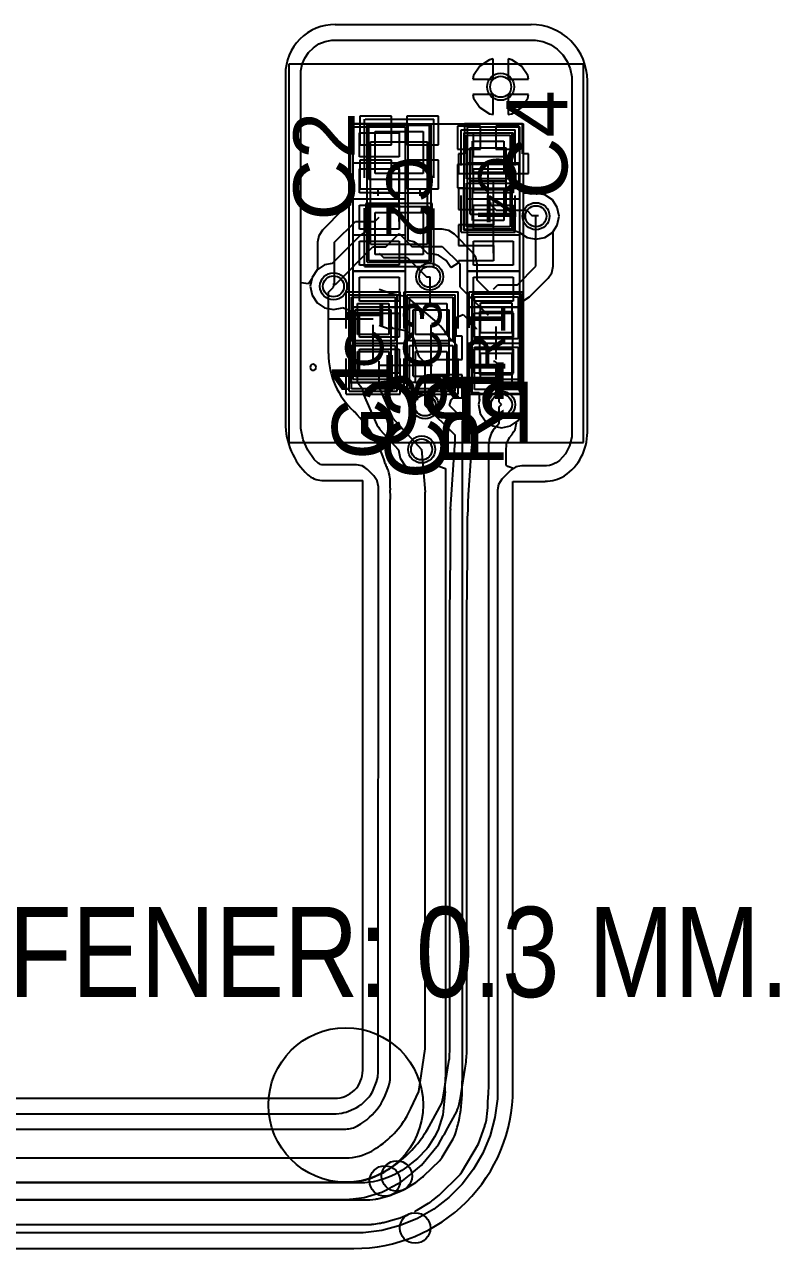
# Model space of a CAD drawing. Header units: millimetres. Extents: x -0.2 to 34.9, y 0 to 20.9.
# Drawn here: x 22.29 to 34.86, y 0.5 to 20.87 of the extents above; entities that cross this region are included whole.
import ezdxf

# ---------------------------------------------------------------- set-up
doc = ezdxf.new("R2010")
doc.units = ezdxf.units.MM
for name, color, linetype in [('BottomLayer', 5, 'Continuous'), ('BottomOverlay', 54, 'Continuous'), ('BottomPaste', 16, 'Continuous'), ('BottomSolder', 6, 'Continuous'), ('Mechanical1', 6, 'Continuous'), ('Mechanical14', 56, 'Continuous'), ('Mechanical15', 56, 'Continuous'), ('Mechanical16', 56, 'Continuous'), ('Mechanical4', 56, 'Continuous'), ('Mechanical7', 56, 'Continuous'), ('TopLayer', 1, 'Continuous'), ('TopOverlay', 2, 'Continuous'), ('TopPaste', 8, 'Continuous'), ('TopSolder', 216, 'Continuous'), ('ViaHoleLayer', 16, 'Continuous')]:
    doc.layers.add(name, color=color, linetype=linetype)
doc.styles.add('Arial', font='arial.ttf', dxfattribs={"height": 0.2})
doc.styles.add('Arial Narrow', font='ARIALN.TTF', dxfattribs={"height": 0.2})

msp = doc.modelspace()

# ---------------------------------------------------------------- linework, layer by layer
at = {"layer": 'BottomLayer'}
for p, q in [((27.192, 20.547), (27.296, 20.59)), ((27.296, 20.59), (27.406, 20.612)), ((27.406, 20.612), (27.463, 20.612)), ((27.463, 20.612), (27.463, 20.612)), ((27.463, 20.612), (27.463, 20.612)), ((27.463, 20.612), (30.72, 20.612)), ((30.72, 20.612), (30.72, 20.612)), ((30.72, 20.612), (30.72, 20.612)), ((30.72, 20.612), (30.787, 20.612)), ((30.787, 20.612), (30.918, 20.586)), ((30.918, 20.586), (31.042, 20.535)), ((26.957, 20.312), (27.019, 20.405)), ((27.019, 20.405), (27.099, 20.485)), ((27.099, 20.485), (27.192, 20.547)), ((31.042, 20.535), (31.153, 20.46)), ((31.153, 20.46), (31.248, 20.366)), ((26.892, 20.097), (26.914, 20.208)), ((26.914, 20.208), (26.957, 20.312)), ((29.87, 20.179), (29.764, 20.021)), ((30.028, 20.285), (29.87, 20.179)), ((30.088, 20.297), (30.028, 20.285)), ((30.088, 19.961), (30.088, 20.297)), ((30.402, 20.285), (30.342, 20.297)), ((30.342, 20.297), (30.342, 19.961)), ((30.56, 20.179), (30.402, 20.285)), ((30.666, 20.021), (30.56, 20.179)), ((31.248, 20.366), (31.322, 20.255)), ((31.322, 20.255), (31.373, 20.131)), ((26.892, 20.041), (26.892, 20.097)), ((26.892, 14.243), (26.892, 20.041)), ((26.892, 20.041), (26.892, 20.041)), ((26.892, 20.041), (26.892, 20.041)), ((29.764, 20.021), (29.752, 19.961)), ((29.752, 19.961), (30.088, 19.961)), ((30.342, 19.961), (30.678, 19.961)), ((30.678, 19.961), (30.666, 20.021)), ((31.373, 20.131), (31.399, 20)), ((31.399, 20), (31.399, 19.933)), ((31.399, 19.933), (31.399, 19.933)), ((31.399, 19.933), (31.399, 19.933)), ((31.399, 19.933), (31.399, 14.083)), ((30.088, 19.707), (29.752, 19.707)), ((29.752, 19.707), (29.764, 19.647)), ((29.764, 19.647), (29.87, 19.489)), ((30.088, 19.371), (30.088, 19.707)), ((30.678, 19.707), (30.342, 19.707)), ((30.342, 19.707), (30.342, 19.371)), ((30.56, 19.489), (30.666, 19.647)), ((30.666, 19.647), (30.678, 19.707)), ((29.87, 19.489), (30.028, 19.383)), ((30.028, 19.383), (30.088, 19.371)), ((30.342, 19.371), (30.402, 19.383)), ((30.402, 19.383), (30.56, 19.489)), ((28.677, 19.219), (27.713, 19.219)), ((27.713, 19.219), (27.713, 18.515)), ((28.677, 18.515), (28.677, 19.219)), ((30.577, 19.219), (29.613, 19.219)), ((29.613, 19.219), (29.613, 18.721)), ((30.577, 18.721), (30.577, 19.219)), ((27.865, 19.067), (28.525, 19.067)), ((27.865, 18.667), (27.865, 19.067)), ((28.525, 19.067), (28.525, 18.667)), ((29.765, 19.067), (30.425, 19.067)), ((29.765, 18.667), (29.765, 19.067)), ((30.425, 19.067), (30.425, 18.667)), ((28.525, 18.667), (27.865, 18.667)), ((29.613, 18.721), (29.511, 18.721)), ((29.511, 18.721), (29.511, 18.394)), ((30.425, 18.667), (29.765, 18.667)), ((30.679, 18.721), (30.577, 18.721)), ((30.679, 18.394), (30.679, 18.721)), ((27.713, 18.515), (27.713, 17.862)), ((27.865, 18.467), (28.525, 18.467)), ((27.865, 18.067), (27.865, 18.467)), ((28.525, 18.467), (28.525, 18.067)), ((28.677, 17.276), (28.677, 18.515)), ((29.511, 18.394), (30.679, 18.394)), ((29.765, 18.467), (30.425, 18.467)), ((29.765, 18.067), (29.765, 18.467)), ((30.425, 18.467), (30.425, 18.067)), ((30.681, 18.14), (29.511, 18.14)), ((29.511, 18.14), (29.511, 17.813)), ((30.095, 17.667), (30.095, 18.267)), ((30.777, 18.061), (30.681, 18.14)), ((28.525, 18.067), (27.865, 18.067)), ((30.425, 18.067), (29.765, 18.067)), ((30.802, 18.066), (30.777, 18.061)), ((30.95, 18.037), (30.802, 18.066)), ((31.075, 17.953), (30.95, 18.037)), ((31.158, 17.828), (31.075, 17.953)), ((27.595, 17.796), (27.248, 17.448)), ((27.595, 17.796), (27.595, 17.796)), ((27.688, 17.857), (27.595, 17.796)), ((27.713, 17.862), (27.688, 17.857)), ((27.865, 17.867), (28.525, 17.867)), ((27.865, 17.467), (27.865, 17.867)), ((28.525, 17.867), (28.525, 17.467)), ((29.511, 17.813), (29.511, 17.794)), ((29.511, 17.794), (30.095, 17.794)), ((29.765, 17.867), (30.425, 17.867)), ((29.765, 17.467), (29.765, 17.867)), ((30.095, 17.794), (30.095, 17.54)), ((30.425, 17.867), (30.425, 17.467)), ((31.187, 17.681), (31.158, 17.828)), ((27.45, 17.247), (27.797, 17.594)), ((27.797, 17.594), (28.122, 17.594)), ((28.122, 17.594), (28.195, 17.667)), ((30.095, 17.54), (29.511, 17.54)), ((29.511, 17.54), (29.511, 17.194)), ((30.095, 17.067), (30.095, 17.667)), ((30.802, 16.849), (30.802, 17.681)), ((31.087, 17.428), (31.158, 17.534)), ((31.158, 17.534), (31.187, 17.681)), ((27.187, 17.356), (27.165, 17.247)), ((27.248, 17.448), (27.187, 17.356)), ((28.525, 17.467), (27.865, 17.467)), ((30.425, 17.467), (29.765, 17.467)), ((31.087, 16.849), (31.087, 17.428)), ((27.165, 17.247), (27.165, 17.247)), ((27.165, 17.247), (27.165, 16.789)), ((27.45, 16.531), (27.45, 17.247)), ((27.865, 17.267), (28.525, 17.267)), ((27.865, 16.867), (27.865, 17.267)), ((28.525, 17.267), (28.525, 16.867)), ((28.771, 17.257), (28.677, 17.276)), ((28.864, 17.196), (28.771, 17.257)), ((29.006, 17.053), (28.864, 17.196)), ((29.511, 17.194), (30.095, 17.194)), ((29.765, 17.267), (30.425, 17.267)), ((29.765, 16.867), (29.765, 17.267)), ((30.095, 17.194), (30.095, 16.94)), ((30.425, 17.267), (30.425, 16.867)), ((28.195, 17.067), (28.268, 16.994)), ((28.268, 16.994), (28.662, 16.994)), ((28.662, 16.994), (28.982, 16.674)), ((29.034, 17.059), (29.006, 17.053)), ((29.182, 17.03), (29.034, 17.059)), ((29.306, 16.946), (29.182, 17.03)), ((29.384, 16.83), (29.306, 16.946)), ((30.095, 16.94), (29.511, 16.94)), ((29.511, 16.94), (29.511, 16.904)), ((27.161, 16.786), (27.077, 16.661)), ((27.165, 16.789), (27.161, 16.786)), ((28.525, 16.867), (27.865, 16.867)), ((29.393, 16.829), (29.384, 16.83)), ((29.511, 16.904), (29.393, 16.829)), ((30.425, 16.867), (29.765, 16.867)), ((30.493, 16.54), (30.802, 16.849)), ((31.004, 16.648), (31.066, 16.74)), ((31.066, 16.74), (31.087, 16.849)), ((31.087, 16.849), (31.087, 16.849)), ((27.077, 16.661), (27.048, 16.514)), ((27.048, 16.514), (27.077, 16.367)), ((27.433, 16.514), (27.45, 16.531)), ((27.865, 16.667), (28.525, 16.667)), ((27.865, 16.267), (27.865, 16.667)), ((28.525, 16.667), (28.525, 16.267)), ((28.982, 16.674), (29.034, 16.674)), ((29.765, 16.667), (30.425, 16.667)), ((29.765, 16.267), (29.765, 16.667)), ((30.095, 16.467), (30.168, 16.54)), ((30.168, 16.54), (30.493, 16.54)), ((30.425, 16.667), (30.425, 16.267)), ((30.695, 16.339), (31.004, 16.648)), ((31.004, 16.648), (31.004, 16.648)), ((27.077, 16.367), (27.161, 16.242)), ((28.195, 16.467), (28.398, 16.394)), ((28.398, 16.394), (28.641, 16.346)), ((28.641, 16.346), (29.153, 15.911)), ((30.602, 16.277), (30.695, 16.339)), ((27.161, 16.242), (27.286, 16.158)), ((27.286, 16.158), (27.433, 16.129)), ((27.433, 16.129), (27.58, 16.158)), ((27.58, 16.158), (27.586, 16.162)), ((27.586, 16.162), (27.671, 16.13)), ((27.671, 16.13), (27.713, 16.094)), ((27.713, 16.094), (27.713, 14.915)), ((28.525, 16.267), (27.865, 16.267)), ((30.425, 16.267), (29.765, 16.267)), ((30.577, 16.272), (30.602, 16.277)), ((30.577, 15.515), (30.577, 16.272)), ((27.865, 16.067), (28.525, 16.067)), ((27.865, 15.667), (27.865, 16.067)), ((28.525, 16.067), (28.525, 15.667)), ((29.154, 15.91), (29.161, 15.904)), ((29.161, 15.904), (29.161, 15.904)), ((29.765, 16.067), (30.425, 16.067)), ((29.765, 15.667), (29.765, 16.067)), ((30.425, 16.067), (30.425, 15.667)), ((28.195, 15.867), (28.389, 15.797)), ((28.389, 15.797), (28.398, 15.794)), ((28.398, 15.794), (28.398, 15.823)), ((28.421, 15.819), (28.597, 15.782)), ((28.525, 15.667), (27.865, 15.667)), ((29.347, 15.673), (29.486, 15.535)), ((29.486, 14.951), (29.486, 15.535)), ((30.425, 15.667), (29.765, 15.667)), ((30.577, 14.915), (30.577, 15.515)), ((27.865, 15.467), (28.525, 15.467)), ((27.865, 15.067), (27.865, 15.467)), ((28.525, 15.467), (28.525, 15.067)), ((28.816, 15.462), (28.816, 15.462)), ((28.827, 15.419), (28.851, 15.349)), ((28.851, 15.349), (28.957, 15.243)), ((29.765, 15.467), (30.425, 15.467)), ((29.765, 15.067), (29.765, 15.467)), ((30.425, 15.467), (30.425, 15.067)), ((28.195, 14.828), (28.195, 15.267)), ((28.957, 14.533), (28.957, 15.243)), ((30.095, 15.267), (30.12, 15.267)), ((30.12, 15.267), (30.193, 15.194)), ((30.193, 14.584), (30.193, 15.194)), ((27.713, 14.915), (27.827, 14.915)), ((27.827, 14.915), (27.854, 14.887)), ((27.854, 14.887), (27.91, 14.822)), ((28.525, 15.067), (27.865, 15.067)), ((29.486, 14.951), (29.593, 14.844)), ((30.425, 15.067), (29.765, 15.067)), ((30.529, 14.805), (30.577, 14.915)), ((30.577, 14.915), (30.577, 14.915)), ((30.577, 14.915), (30.577, 14.915)), ((27.91, 14.822), (27.922, 14.77)), ((27.922, 14.77), (27.932, 14.717)), ((27.932, 14.717), (27.933, 14.715)), ((27.933, 14.715), (27.934, 14.713)), ((27.934, 14.713), (28.152, 14.211)), ((28.195, 14.828), (28.195, 14.827)), ((28.195, 14.827), (28.414, 14.324)), ((29.593, 14.347), (29.593, 14.844)), ((30.523, 14.788), (30.529, 14.805)), ((30.586, 14.694), (30.523, 14.788)), ((30.615, 14.546), (30.586, 14.694)), ((30.193, 14.584), (30.23, 14.546)), ((30.193, 14.509), (30.23, 14.546)), ((30.193, 14.238), (30.193, 14.509)), ((30.586, 14.399), (30.615, 14.546)), ((28.414, 14.324), (28.9, 13.8)), ((29.581, 3.4), (29.581, 14.273)), ((30.477, 14.258), (30.502, 14.274)), ((30.477, 14.238), (30.477, 14.258)), ((30.502, 14.274), (30.586, 14.399)), ((26.892, 14.242), (26.892, 14.243)), ((26.892, 14.147), (26.892, 14.242)), ((26.892, 14.242), (26.892, 14.242)), ((26.93, 13.962), (26.892, 14.147)), ((28.152, 14.211), (28.18, 14.172)), ((28.18, 14.172), (28.205, 14.131)), ((28.205, 14.131), (28.516, 13.795)), ((30.114, 14.147), (30.193, 14.238)), ((30.408, 14.051), (30.43, 14.091)), ((30.43, 14.091), (30.456, 14.129)), ((30.456, 14.129), (30.458, 14.139)), ((30.458, 14.139), (30.463, 14.148)), ((30.463, 14.148), (30.468, 14.193)), ((30.468, 14.193), (30.477, 14.238)), ((31.399, 14.083), (31.399, 14.083)), ((31.399, 14.083), (31.399, 14.083)), ((31.399, 14.083), (31.399, 14.008)), ((27.005, 13.787), (26.93, 13.962)), ((30.019, 13.9), (30.019, 13.901)), ((30.019, 3.581), (30.019, 13.896)), ((30.304, 13.769), (30.314, 13.896)), ((30.314, 13.896), (30.363, 13.998)), ((30.314, 13.896), (30.314, 13.896)), ((30.314, 13.896), (30.314, 13.896)), ((30.363, 13.998), (30.408, 14.051)), ((31.363, 13.862), (31.293, 13.729)), ((31.399, 14.008), (31.363, 13.862)), ((27.114, 13.632), (27.005, 13.787)), ((28.516, 13.795), (28.544, 13.653)), ((28.544, 13.653), (28.628, 13.528)), ((30.304, 13.54), (30.304, 13.769)), ((31.293, 13.729), (31.193, 13.616)), ((27.178, 13.571), (27.114, 13.632)), ((27.181, 13.569), (27.178, 13.571)), ((27.199, 13.558), (27.181, 13.569)), ((27.22, 13.55), (27.199, 13.558)), ((27.241, 13.545), (27.22, 13.55)), ((27.245, 13.545), (27.241, 13.545)), ((27.814, 13.545), (27.245, 13.545)), ((27.913, 13.525), (27.814, 13.545)), ((27.956, 13.497), (27.913, 13.525)), ((27.997, 13.469), (27.956, 13.497)), ((28.104, 13.362), (27.997, 13.469)), ((27.997, 13.469), (27.997, 13.469)), ((28.628, 13.528), (28.753, 13.444)), ((28.753, 13.444), (28.9, 13.415)), ((28.9, 13.415), (29.047, 13.444)), ((29.047, 13.444), (29.169, 13.526)), ((29.169, 13.526), (29.186, 13.523)), ((29.186, 13.523), (29.296, 13.485)), ((29.296, 13.485), (29.296, 3.406)), ((30.336, 13.515), (30.304, 13.54)), ((30.431, 13.482), (30.336, 13.515)), ((30.47, 13.509), (30.431, 13.482)), ((30.569, 13.528), (30.47, 13.509)), ((30.954, 13.528), (30.569, 13.528)), ((30.979, 13.528), (30.954, 13.528)), ((30.954, 13.528), (30.954, 13.528)), ((30.954, 13.528), (30.954, 13.528)), ((31.028, 13.535), (30.979, 13.528)), ((31.076, 13.549), (31.028, 13.535)), ((31.122, 13.569), (31.076, 13.549)), ((31.137, 13.578), (31.122, 13.569)), ((31.193, 13.616), (31.137, 13.578)), ((28.16, 13.278), (28.104, 13.362)), ((28.18, 13.179), (28.16, 13.278)), ((28.179, 3.47), (28.18, 13.179)), ((28.177, 3.458), (28.179, 3.47)), ((30.019, 3.271), (30.019, 3.581)), ((28.081, 3.113), (28.151, 3.28)), ((28.151, 3.28), (28.158, 3.318)), ((28.158, 3.318), (28.169, 3.354)), ((28.169, 3.354), (28.178, 3.445)), ((28.178, 3.445), (28.177, 3.458)), ((29.296, 3.406), (29.288, 3.213)), ((29.573, 3.201), (29.581, 3.4)), ((28.025, 3.029), (28.053, 3.07)), ((28.053, 3.07), (28.081, 3.112)), ((28.081, 3.112), (28.081, 3.113)), ((28.081, 3.113), (28.081, 3.113)), ((29.29, 3.116), (29.252, 2.731)), ((29.288, 3.213), (29.289, 3.207)), ((29.289, 3.207), (29.288, 3.201)), ((29.288, 3.201), (29.288, 3.124)), ((29.288, 3.124), (29.29, 3.116)), ((29.573, 3.124), (29.573, 3.201)), ((27.813, 2.844), (27.854, 2.871)), ((27.854, 2.871), (27.896, 2.9)), ((27.896, 2.9), (27.897, 2.9)), ((27.897, 2.9), (28.025, 3.028)), ((27.897, 2.9), (27.897, 2.9)), ((28.025, 3.028), (28.025, 3.029)), ((28.025, 3.028), (28.025, 3.028)), ((6.295, 2.746), (27.455, 2.746)), ((27.455, 2.746), (27.467, 2.748)), ((27.467, 2.748), (27.48, 2.747)), ((27.48, 2.747), (27.571, 2.756)), ((27.571, 2.756), (27.607, 2.767)), ((27.607, 2.767), (27.645, 2.774)), ((27.645, 2.774), (27.812, 2.844)), ((27.812, 2.844), (27.812, 2.844)), ((27.812, 2.844), (27.813, 2.844)), ((29.252, 2.731), (29.175, 2.48)), ((29.163, 2.456), (29.115, 2.365)), ((29.172, 2.473), (29.163, 2.456)), ((29.175, 2.479), (29.172, 2.473)), ((29.175, 2.48), (29.175, 2.479)), ((29.849, 2.245), (29.95, 2.54)), ((29.953, 2.549), (29.969, 2.597)), ((29.969, 2.597), (29.969, 2.597)), ((29.115, 2.365), (29.006, 2.185)), ((29.241, 2.022), (29.425, 2.328)), ((29.447, 2.373), (29.447, 2.375)), ((29.563, 1.769), (29.849, 2.245)), ((28.989, 2.162), (28.829, 2.005)), ((29.006, 2.185), (28.989, 2.162)), ((28.651, 1.857), (28.573, 1.801)), ((28.732, 1.924), (28.651, 1.857)), ((28.829, 2.005), (28.732, 1.924)), ((28.829, 2.005), (28.829, 2.005)), ((28.939, 1.713), (29.202, 1.972)), ((29.202, 1.972), (29.241, 2.022)), ((28.19, 1.635), (28.096, 1.617)), ((28.275, 1.663), (28.19, 1.635)), ((28.279, 1.665), (28.275, 1.663)), ((28.364, 1.695), (28.279, 1.665)), ((28.456, 1.738), (28.364, 1.695)), ((28.467, 1.743), (28.456, 1.738)), ((28.47, 1.745), (28.467, 1.743)), ((28.573, 1.801), (28.47, 1.745)), ((28.834, 1.628), (28.919, 1.696)), ((29.209, 1.409), (29.523, 1.718)), ((27.945, 1.599), (19.022, 1.599)), ((27.955, 1.597), (27.945, 1.599)), ((28.091, 1.615), (27.955, 1.597)), ((28.096, 1.617), (28.091, 1.615)), ((28.42, 1.407), (28.551, 1.461)), ((28.551, 1.461), (28.58, 1.474)), ((28.58, 1.474), (28.58, 1.474)), ((28.598, 1.482), (28.598, 1.482)), ((28.599, 1.482), (28.601, 1.483)), ((28.621, 1.495), (28.802, 1.605)), ((28.802, 1.605), (28.832, 1.626)), ((19.02, 1.314), (27.945, 1.314)), ((28.133, 1.326), (28.134, 1.326)), ((28.167, 1.332), (28.356, 1.383)), ((28.389, 1.394), (28.4, 1.399)), ((28.4, 1.399), (28.42, 1.407)), ((28.831, 1.147), (29.017, 1.26)), ((29.086, 1.309), (29.19, 1.392)), ((28.541, 1.018), (28.671, 1.071)), ((28.671, 1.071), (28.694, 1.081)), ((28.694, 1.081), (28.737, 1.099)), ((28.784, 1.121), (28.784, 1.121)), ((28.784, 1.121), (28.784, 1.121)), ((28.784, 1.121), (28.786, 1.121)), ((28.786, 1.121), (28.787, 1.122)), ((28.787, 1.122), (28.788, 1.123)), ((5.305, 0.907), (28.068, 0.907)), ((28.068, 0.907), (28.068, 0.908)), ((28.104, 0.91), (28.105, 0.91)), ((28.105, 0.91), (28.2, 0.925)), ((28.269, 0.939), (28.462, 0.991))]:
    msp.add_line(p, q, dxfattribs=at)
for centre, radius in [((30.215, 19.834), 0.225), ((30.802, 17.681), 0.225), ((27.433, 16.514), 0.225), ((29.034, 16.674), 0.225), ((28.957, 14.533), 0.225), ((30.23, 14.546), 0.225), ((28.9, 13.8), 0.225), ((28.289, 1.628), 0.254), ((28.487, 1.711), 0.254), ((28.791, 0.846), 0.254)]:
    msp.add_circle(centre, radius, dxfattribs=at)
for centre, radius, start, end in [((28.989, 15.717), 0.254, 49.3205, 49.648), ((28.23, 14.964), 1.323, 32.4018, 45.2564), ((28.37, 15.57), 0.254, 78.3091, 83.5878), ((28.545, 15.533), 0.254, 12.5592, 78.1524), ((26.953, 15.185), 1.883, 8.4469, 12.3706), ((29.067, 15.502), 0.254, 189.1203, 199.0216), ((29.835, 14.272), 0.254, 162.8625, 179.7438), ((30.405, 13.894), 0.386, 139.0588, 178.9965), ((30.273, 13.896), 0.254, 179.101, 180.0195), ((27.479, 3.271), 2.54, 353.9812, 359.9089), ((27.479, 3.271), 2.54, 359.9089, 0), ((27.276, 3.124), 2.297, 347.2685, 0), ((27.666, 3.005), 2.339, 349.9586, 359.9999), ((27.276, 3.124), 2.297, 340.9573, 347.2685), ((29.326, 2.754), 0.66, 341.0606, 341.8952), ((29.208, 2.459), 0.254, 328.8067, 340.2055), ((28.761, 1.894), 0.254, 308.6592, 314.5754), ((29.345, 1.9), 0.254, 314.5057, 328.9795), ((28.482, 1.708), 0.254, 292.8156, 297.1142), ((28.784, 1.121), 0.406, 117.1637, 117.3208), ((28.487, 1.711), 0.254, 296.5809, 301.7141), ((28.676, 1.826), 0.254, 308.0122, 308.5018), ((28.676, 1.826), 0.254, 308.5019, 308.5466), ((27.945, 2.808), 1.494, 270, 277.2139), ((28.101, 1.578), 0.254, 277.5232, 285.0782), ((28.289, 1.628), 0.254, 285.1887, 293.0447), ((28.672, 1.824), 0.66, 301.4027, 308.8071), ((29.031, 1.59), 0.254, 308.6594, 314.5754), ((28.487, 1.711), 0.66, 297.1038, 301.4055), ((28.067, 1.162), 0.254, 270.1942, 278.396), ((28.101, 1.578), 0.66, 278.5738, 284.7275), ((28.289, 1.628), 0.66, 285.1878, 292.4049)]:
    msp.add_arc(centre, radius, start, end, dxfattribs=at)
at = {"layer": 'BottomOverlay'}
for p, q in [((27.695, 14.917), (27.695, 19.217)), ((27.695, 19.217), (30.595, 19.217)), ((30.595, 14.917), (30.595, 19.217)), ((27.695, 14.917), (30.595, 14.917))]:
    msp.add_line(p, q, dxfattribs=at)
for start, end in [(0, 180), (180, 0)]:
    msp.add_arc((27.095, 15.167), 0.05, start, end, dxfattribs=at)
at = {"layer": 'BottomPaste'}
for p, q in [((27.865, 19.067), (28.525, 19.067)), ((27.865, 18.667), (27.865, 19.067)), ((28.525, 19.067), (28.525, 18.667)), ((29.765, 19.067), (30.425, 19.067)), ((29.765, 18.667), (29.765, 19.067)), ((30.425, 19.067), (30.425, 18.667)), ((28.525, 18.667), (27.865, 18.667)), ((30.425, 18.667), (29.765, 18.667)), ((27.865, 18.467), (28.525, 18.467)), ((27.865, 18.067), (27.865, 18.467)), ((28.525, 18.467), (28.525, 18.067)), ((29.765, 18.467), (30.425, 18.467)), ((29.765, 18.067), (29.765, 18.467)), ((30.425, 18.467), (30.425, 18.067)), ((28.525, 18.067), (27.865, 18.067)), ((30.425, 18.067), (29.765, 18.067)), ((27.865, 17.867), (28.525, 17.867)), ((27.865, 17.467), (27.865, 17.867)), ((28.525, 17.867), (28.525, 17.467)), ((29.765, 17.867), (30.425, 17.867)), ((29.765, 17.467), (29.765, 17.867)), ((30.425, 17.867), (30.425, 17.467)), ((28.525, 17.467), (27.865, 17.467)), ((30.425, 17.467), (29.765, 17.467)), ((27.865, 17.267), (28.525, 17.267)), ((27.865, 16.867), (27.865, 17.267)), ((28.525, 17.267), (28.525, 16.867)), ((29.765, 17.267), (30.425, 17.267)), ((29.765, 16.867), (29.765, 17.267)), ((30.425, 17.267), (30.425, 16.867)), ((28.525, 16.867), (27.865, 16.867)), ((30.425, 16.867), (29.765, 16.867)), ((27.865, 16.667), (28.525, 16.667)), ((27.865, 16.267), (27.865, 16.667)), ((28.525, 16.667), (28.525, 16.267)), ((29.765, 16.667), (30.425, 16.667)), ((29.765, 16.267), (29.765, 16.667)), ((30.425, 16.667), (30.425, 16.267)), ((28.525, 16.267), (27.865, 16.267)), ((30.425, 16.267), (29.765, 16.267)), ((27.865, 16.067), (28.525, 16.067)), ((27.865, 15.667), (27.865, 16.067)), ((28.525, 16.067), (28.525, 15.667)), ((29.765, 16.067), (30.425, 16.067)), ((29.765, 15.667), (29.765, 16.067)), ((30.425, 16.067), (30.425, 15.667)), ((28.525, 15.667), (27.865, 15.667)), ((30.425, 15.667), (29.765, 15.667)), ((27.865, 15.467), (28.525, 15.467)), ((27.865, 15.067), (27.865, 15.467)), ((28.525, 15.467), (28.525, 15.067)), ((29.765, 15.467), (30.425, 15.467)), ((29.765, 15.067), (29.765, 15.467)), ((30.425, 15.467), (30.425, 15.067)), ((28.525, 15.067), (27.865, 15.067)), ((30.425, 15.067), (29.765, 15.067))]:
    msp.add_line(p, q, dxfattribs=at)
at = {"layer": 'BottomSolder'}
for p, q in [((27.763, 19.169), (28.627, 19.169)), ((27.763, 18.565), (27.763, 19.169)), ((28.627, 19.169), (28.627, 18.565)), ((29.663, 19.169), (30.527, 19.169)), ((29.663, 18.565), (29.663, 19.169)), ((30.527, 19.169), (30.527, 18.565)), ((27.763, 18.569), (28.627, 18.569)), ((27.763, 17.965), (27.763, 18.569)), ((28.627, 18.565), (27.763, 18.565)), ((28.627, 18.569), (28.627, 17.965)), ((29.663, 18.569), (30.527, 18.569)), ((29.663, 17.965), (29.663, 18.569)), ((30.527, 18.565), (29.663, 18.565)), ((30.527, 18.569), (30.527, 17.965)), ((27.763, 17.969), (28.627, 17.969)), ((27.763, 17.365), (27.763, 17.969)), ((28.627, 17.965), (27.763, 17.965)), ((28.627, 17.969), (28.627, 17.365)), ((29.663, 17.969), (30.527, 17.969)), ((29.663, 17.365), (29.663, 17.969)), ((30.527, 17.965), (29.663, 17.965)), ((30.527, 17.969), (30.527, 17.365)), ((27.763, 17.369), (28.627, 17.369)), ((27.763, 16.765), (27.763, 17.369)), ((28.627, 17.365), (27.763, 17.365)), ((28.627, 17.369), (28.627, 16.765)), ((29.663, 17.369), (30.527, 17.369)), ((29.663, 16.765), (29.663, 17.369)), ((30.527, 17.365), (29.663, 17.365)), ((30.527, 17.369), (30.527, 16.765)), ((27.763, 16.769), (28.627, 16.769)), ((27.763, 16.165), (27.763, 16.769)), ((28.627, 16.765), (27.763, 16.765)), ((28.627, 16.769), (28.627, 16.165)), ((29.663, 16.769), (30.527, 16.769)), ((29.663, 16.165), (29.663, 16.769)), ((30.527, 16.765), (29.663, 16.765)), ((30.527, 16.769), (30.527, 16.165)), ((27.763, 16.169), (28.627, 16.169)), ((27.763, 15.565), (27.763, 16.169)), ((28.627, 16.165), (27.763, 16.165)), ((28.627, 16.169), (28.627, 15.565)), ((29.663, 16.169), (30.527, 16.169)), ((29.663, 15.565), (29.663, 16.169)), ((30.527, 16.165), (29.663, 16.165)), ((30.527, 16.169), (30.527, 15.565)), ((27.763, 15.569), (28.627, 15.569)), ((27.763, 14.965), (27.763, 15.569)), ((28.627, 15.565), (27.763, 15.565)), ((28.627, 15.569), (28.627, 14.965)), ((29.663, 15.569), (30.527, 15.569)), ((29.663, 14.965), (29.663, 15.569)), ((30.527, 15.565), (29.663, 15.565)), ((30.527, 15.569), (30.527, 14.965)), ((28.627, 14.965), (27.763, 14.965)), ((30.527, 14.965), (29.663, 14.965))]:
    msp.add_line(p, q, dxfattribs=at)
at = {"layer": 'Mechanical1'}
for p, q in [((27.463, 20.871), (30.72, 20.871)), ((26.633, 20.041), (26.633, 14.243)), ((31.658, 14.083), (31.658, 19.933)), ((27.237, 13.286), (27.921, 13.286)), ((27.92, 3.47), (27.921, 13.286)), ((30.42, 3.153), (30.42, 13.269)), ((30.42, 13.269), (30.954, 13.269)), ((6.295, 3.005), (27.455, 3.005)), ((6.299, 0.505), (27.772, 0.505))]:
    msp.add_line(p, q, dxfattribs=at)
for centre, radius, start, end in [((27.462, 20.042), 0.829, 89.9248, 180.075), ((30.721, 19.934), 0.937, 359.9504, 90.0495), ((27.822, 14.242), 1.189, 179.9848, 226.6107), ((30.781, 14.083), 0.877, 304.5121, 0.0198), ((27.259, 13.679), 0.394, 229.7858, 266.7628), ((30.954, 13.894), 0.624, 269.9998, 301.2826), ((27.455, 3.47), 0.465, 269.9672, 0.0171), ((27.772, 3.153), 2.648, 269.9999, 0)]:
    msp.add_arc(centre, radius, start, end, dxfattribs=at)
at = {"layer": 'Mechanical14'}
for p, q in [((27.695, 14.917), (27.695, 19.217)), ((27.695, 19.217), (30.595, 19.217)), ((30.595, 14.917), (30.595, 19.217)), ((27.695, 14.917), (30.595, 14.917))]:
    msp.add_line(p, q, dxfattribs=at)
at = {"layer": 'Mechanical15'}
for p, q in [((27.992, 19.217), (29.058, 19.217)), ((27.992, 16.917), (27.992, 19.217)), ((29.058, 16.917), (29.058, 19.217)), ((29.609, 19.067), (30.409, 19.067)), ((29.609, 17.467), (29.609, 19.067)), ((30.409, 17.467), (30.409, 19.067)), ((28.525, 17.592), (28.525, 18.542)), ((30.009, 17.967), (30.009, 18.567)), ((29.709, 18.267), (30.309, 18.267)), ((28.093, 18.067), (28.95, 18.067)), ((29.609, 17.467), (30.409, 17.467)), ((27.992, 16.917), (29.058, 16.917)), ((27.695, 14.771), (27.695, 16.371)), ((27.695, 16.371), (28.495, 16.371)), ((28.495, 14.771), (28.495, 16.371)), ((28.66, 14.771), (28.66, 16.371)), ((28.66, 16.371), (29.46, 16.371)), ((29.46, 14.771), (29.46, 16.371)), ((29.739, 14.732), (29.739, 16.39)), ((29.739, 16.39), (30.547, 16.39)), ((30.547, 14.732), (30.547, 16.39)), ((28.095, 15.271), (28.095, 15.871)), ((29.06, 15.271), (29.06, 15.871)), ((30.142, 15.296), (30.142, 15.846)), ((27.795, 15.571), (28.395, 15.571)), ((28.76, 15.571), (29.36, 15.571)), ((29.867, 15.571), (30.417, 15.571)), ((27.695, 14.771), (28.495, 14.771)), ((28.66, 14.771), (29.46, 14.771)), ((29.739, 14.732), (30.547, 14.732))]:
    msp.add_line(p, q, dxfattribs=at)
at = {"layer": 'Mechanical16'}
for p, q in [((26.695, 13.917), (26.695, 20.217)), ((26.695, 20.217), (31.595, 20.217)), ((31.595, 13.917), (31.595, 20.217)), ((26.695, 13.917), (31.595, 13.917))]:
    msp.add_line(p, q, dxfattribs=at)
at = {"layer": 'Mechanical7'}
for p, q in [((28.05, 18.917), (29, 18.917)), ((28.05, 17.217), (28.05, 18.917)), ((29, 17.217), (29, 18.917)), ((29.709, 17.717), (29.709, 18.817)), ((29.709, 18.817), (30.309, 18.817)), ((30.309, 17.717), (30.309, 18.817)), ((29.709, 17.717), (30.309, 17.717)), ((28.05, 17.217), (29, 17.217)), ((27.795, 16.121), (28.395, 16.121)), ((27.795, 15.021), (27.795, 16.121)), ((28.395, 15.021), (28.395, 16.121)), ((28.76, 16.121), (29.36, 16.121)), ((28.76, 15.021), (28.76, 16.121)), ((29.36, 15.021), (29.36, 16.121)), ((29.867, 16.096), (30.417, 16.096)), ((29.867, 15.046), (29.867, 16.096)), ((30.417, 15.046), (30.417, 16.096)), ((27.795, 15.021), (28.395, 15.021)), ((28.76, 15.021), (29.36, 15.021)), ((29.867, 15.046), (30.417, 15.046))]:
    msp.add_line(p, q, dxfattribs=at)
at = {"layer": 'TopLayer'}
for p, q in [((27.192, 20.547), (27.296, 20.59)), ((27.296, 20.59), (27.406, 20.612)), ((27.406, 20.612), (27.463, 20.612)), ((27.463, 20.612), (27.463, 20.612)), ((27.463, 20.612), (27.463, 20.612)), ((27.463, 20.612), (30.72, 20.612)), ((30.72, 20.612), (30.72, 20.612)), ((30.72, 20.612), (30.72, 20.612)), ((30.72, 20.612), (30.787, 20.612)), ((30.787, 20.612), (30.918, 20.586)), ((30.918, 20.586), (31.042, 20.535)), ((26.957, 20.312), (27.019, 20.405)), ((27.019, 20.405), (27.099, 20.485)), ((27.099, 20.485), (27.192, 20.547)), ((31.042, 20.535), (31.153, 20.46)), ((31.153, 20.46), (31.248, 20.366)), ((26.892, 20.097), (26.914, 20.208)), ((26.914, 20.208), (26.957, 20.312)), ((29.87, 20.179), (29.764, 20.021)), ((30.028, 20.285), (29.87, 20.179)), ((30.088, 20.297), (30.028, 20.285)), ((30.088, 19.961), (30.088, 20.297)), ((30.402, 20.285), (30.342, 20.297)), ((30.342, 20.297), (30.342, 19.961)), ((30.56, 20.179), (30.402, 20.285)), ((30.666, 20.021), (30.56, 20.179)), ((31.248, 20.366), (31.322, 20.255)), ((31.322, 20.255), (31.373, 20.131)), ((26.892, 20.041), (26.892, 20.097)), ((26.892, 16.572), (26.892, 20.041)), ((26.892, 20.041), (26.892, 20.041)), ((26.892, 20.041), (26.892, 20.041)), ((29.764, 20.021), (29.752, 19.961)), ((29.752, 19.961), (30.088, 19.961)), ((30.342, 19.961), (30.678, 19.961)), ((30.678, 19.961), (30.666, 20.021)), ((31.373, 20.131), (31.399, 20)), ((31.399, 20), (31.399, 19.933)), ((31.399, 19.933), (31.399, 19.933)), ((31.399, 19.933), (31.399, 19.933)), ((31.399, 19.933), (31.399, 14.083)), ((30.088, 19.707), (29.752, 19.707)), ((29.752, 19.707), (29.764, 19.647)), ((29.764, 19.647), (29.87, 19.489)), ((30.088, 19.371), (30.088, 19.707)), ((30.678, 19.707), (30.342, 19.707)), ((30.342, 19.707), (30.342, 19.371)), ((30.56, 19.489), (30.666, 19.647)), ((30.666, 19.647), (30.678, 19.707)), ((29.87, 19.489), (30.028, 19.383)), ((30.028, 19.383), (30.088, 19.371)), ((30.342, 19.371), (30.402, 19.383)), ((30.402, 19.383), (30.56, 19.489)), ((28.398, 19.346), (27.871, 19.346)), ((27.871, 19.346), (27.871, 18.869)), ((28.398, 18.869), (28.398, 19.346)), ((29.179, 19.346), (28.652, 19.346)), ((28.652, 19.346), (28.652, 18.869)), ((29.179, 18.869), (29.179, 19.346)), ((29.882, 19.181), (29.495, 19.181)), ((29.495, 19.181), (29.495, 18.794)), ((29.882, 18.794), (29.882, 19.181)), ((30.523, 19.181), (30.136, 19.181)), ((30.136, 19.181), (30.136, 18.794)), ((30.523, 18.794), (30.523, 19.181)), ((28.125, 19.092), (28.925, 19.092)), ((28.125, 18.392), (28.125, 19.092)), ((28.925, 19.092), (28.925, 18.392)), ((27.871, 18.869), (28.398, 18.869)), ((28.652, 18.869), (29.179, 18.869)), ((29.495, 18.794), (29.882, 18.794)), ((29.749, 18.927), (30.269, 18.927)), ((29.749, 18.407), (29.749, 18.927)), ((30.136, 18.794), (30.523, 18.794)), ((30.269, 18.927), (30.269, 18.407)), ((28.398, 18.615), (27.871, 18.615)), ((27.871, 18.615), (27.871, 18.138)), ((28.398, 18.138), (28.398, 18.615)), ((29.179, 18.615), (28.652, 18.615)), ((28.652, 18.615), (28.652, 18.138)), ((29.179, 18.138), (29.179, 18.615)), ((30.523, 18.54), (29.495, 18.54)), ((29.495, 18.54), (29.495, 18.153)), ((30.523, 18.153), (30.523, 18.54)), ((28.925, 18.392), (28.125, 18.392)), ((30.269, 18.407), (29.749, 18.407)), ((27.871, 18.138), (28.398, 18.138)), ((28.652, 18.138), (29.179, 18.138)), ((29.495, 18.153), (29.597, 18.153)), ((29.597, 18.153), (29.597, 17.455)), ((29.749, 18.127), (30.269, 18.127)), ((29.749, 17.607), (29.749, 18.127)), ((30.269, 18.127), (30.269, 17.607)), ((30.614, 18.065), (30.523, 18.153)), ((30.65, 18.065), (30.614, 18.065)), ((30.724, 18.05), (30.65, 18.065)), ((30.65, 18.065), (30.65, 18.065)), ((30.802, 18.066), (30.724, 18.05)), ((30.95, 18.037), (30.802, 18.066)), ((31.075, 17.953), (30.95, 18.037)), ((31.158, 17.828), (31.075, 17.953)), ((29.077, 17.894), (27.973, 17.894)), ((27.973, 17.894), (27.973, 17.428)), ((28.125, 17.742), (28.925, 17.742)), ((28.125, 17.042), (28.125, 17.742)), ((28.925, 17.742), (28.925, 17.042)), ((29.077, 17.463), (29.077, 17.894)), ((30.009, 17.867), (30.013, 17.867)), ((30.013, 17.867), (30.053, 17.907)), ((30.053, 17.869), (30.053, 17.907)), ((30.053, 17.869), (30.142, 17.78)), ((30.142, 17.78), (30.65, 17.78)), ((30.65, 17.78), (30.736, 17.694)), ((31.187, 17.681), (31.158, 17.828)), ((30.269, 17.607), (29.749, 17.607)), ((30.736, 17.694), (30.845, 17.694)), ((31.075, 17.409), (31.158, 17.534)), ((31.158, 17.534), (31.187, 17.681)), ((27.887, 17.371), (27.41, 16.894)), ((27.973, 17.428), (27.887, 17.371)), ((27.887, 17.371), (27.887, 17.371)), ((28.302, 17.169), (28.525, 17.392)), ((28.525, 17.392), (28.739, 17.178)), ((29.243, 17.463), (29.077, 17.463)), ((29.352, 17.442), (29.243, 17.463)), ((29.243, 17.463), (29.243, 17.463)), ((29.445, 17.38), (29.352, 17.442)), ((29.74, 17.084), (29.445, 17.38)), ((29.597, 17.455), (30.422, 17.455)), ((30.422, 17.455), (30.422, 17.455)), ((30.422, 17.455), (30.531, 17.408)), ((30.531, 17.408), (30.655, 17.326)), ((30.655, 17.326), (30.802, 17.296)), ((30.802, 17.296), (30.95, 17.326)), ((30.95, 17.326), (31.075, 17.409)), ((27.471, 16.552), (28.088, 17.169)), ((28.088, 17.169), (28.302, 17.169)), ((28.739, 17.178), (29.243, 17.178)), ((29.243, 17.178), (29.539, 16.883)), ((28.925, 17.042), (28.125, 17.042)), ((29.802, 16.992), (29.74, 17.084)), ((29.74, 17.084), (29.74, 17.084)), ((29.824, 16.883), (29.802, 16.992)), ((27.161, 16.786), (27.077, 16.661)), ((27.286, 16.87), (27.161, 16.786)), ((27.41, 16.894), (27.286, 16.87)), ((29.539, 16.498), (29.539, 16.883)), ((29.824, 16.616), (29.824, 16.883)), ((29.824, 16.883), (29.824, 16.883)), ((27.018, 16.555), (26.892, 16.572)), ((27.073, 16.637), (27.018, 16.555)), ((27.077, 16.661), (27.073, 16.637)), ((27.35, 16.418), (27.433, 16.5)), ((27.421, 16.552), (27.471, 16.552)), ((27.433, 16.5), (27.433, 16.514)), ((29.034, 16.674), (29.041, 16.667)), ((29.041, 16.177), (29.041, 16.667)), ((29.539, 16.498), (30.005, 16.032)), ((30.047, 16.393), (29.824, 16.616)), ((27.35, 15.971), (27.35, 16.418)), ((30.555, 16.393), (30.047, 16.393)), ((30.555, 15.68), (30.555, 16.393)), ((27.835, 15.711), (27.835, 16.231)), ((27.835, 16.231), (28.355, 16.231)), ((28.355, 16.231), (28.355, 15.711)), ((28.8, 15.711), (28.8, 16.231)), ((28.8, 16.231), (29.32, 16.231)), ((29.32, 16.231), (29.32, 15.711)), ((29.882, 15.741), (29.882, 16.241)), ((29.882, 16.241), (30.402, 16.241)), ((30.402, 16.241), (30.402, 15.741)), ((27.35, 15.396), (27.35, 15.971)), ((27.35, 15.971), (28.095, 15.971)), ((29.472, 15.996), (29.59, 16.044)), ((29.472, 15.685), (29.472, 15.996)), ((29.59, 16.044), (29.73, 15.904)), ((29.73, 15.904), (29.73, 15.588)), ((28.355, 15.711), (27.835, 15.711)), ((29.32, 15.711), (28.8, 15.711)), ((29.574, 15.685), (29.472, 15.685)), ((29.574, 15.298), (29.574, 15.685)), ((30.402, 15.741), (29.882, 15.741)), ((29.73, 15.588), (29.73, 15.461)), ((30.555, 15.553), (30.555, 15.68)), ((30.555, 15.461), (30.555, 15.553)), ((27.35, 15.396), (27.35, 15.396)), ((27.835, 14.911), (27.835, 15.431)), ((27.835, 15.431), (28.355, 15.431)), ((28.355, 15.431), (28.355, 14.911)), ((28.8, 14.911), (28.8, 15.431)), ((28.8, 15.431), (29.32, 15.431)), ((29.06, 15.044), (29.06, 15.298)), ((29.06, 15.298), (29.574, 15.298)), ((29.32, 15.431), (29.32, 14.911)), ((29.73, 15.461), (29.73, 14.748)), ((29.882, 14.901), (29.882, 15.401)), ((29.882, 15.401), (30.402, 15.401)), ((30.402, 15.401), (30.402, 14.901)), ((30.555, 14.748), (30.555, 15.461)), ((28.195, 15.202), (29.082, 15.202)), ((30.142, 14.644), (30.142, 15.151)), ((28.355, 14.911), (27.835, 14.911)), ((29.32, 14.911), (28.8, 14.911)), ((29.574, 15.044), (29.06, 15.044)), ((29.574, 14.657), (29.574, 15.044)), ((30.402, 14.901), (29.882, 14.901)), ((29.73, 14.748), (29.857, 14.748)), ((29.857, 14.748), (29.857, 14.644)), ((30.586, 14.694), (30.555, 14.748)), ((30.555, 14.748), (30.555, 14.748)), ((30.596, 14.639), (30.586, 14.694)), ((28.957, 14.533), (29.456, 14.035)), ((29.364, 14.53), (29.391, 14.625)), ((29.657, 14.236), (29.364, 14.53)), ((29.391, 14.625), (29.417, 14.657)), ((29.417, 14.657), (29.574, 14.657)), ((29.861, 14.626), (29.845, 14.546)), ((29.845, 14.546), (29.875, 14.399)), ((29.857, 14.644), (29.861, 14.626)), ((30.586, 14.399), (30.615, 14.546)), ((30.615, 14.546), (30.596, 14.639)), ((27.771, 14.434), (27.771, 14.434)), ((29.875, 14.399), (29.958, 14.274)), ((29.958, 14.274), (30.083, 14.191)), ((30.377, 14.191), (30.502, 14.274)), ((30.502, 14.274), (30.586, 14.399)), ((29.719, 14.144), (29.657, 14.236)), ((29.657, 14.236), (29.657, 14.236)), ((29.741, 14.035), (29.719, 14.144)), ((30.083, 14.191), (30.23, 14.161)), ((30.23, 14.161), (30.377, 14.191)), ((31.399, 14.083), (31.399, 14.083)), ((31.399, 14.083), (31.399, 14.083)), ((31.399, 14.083), (31.399, 14.008)), ((29.379, 12.809), (29.454, 13.87)), ((29.454, 13.87), (29.456, 13.898)), ((29.456, 13.898), (29.456, 14.035)), ((29.681, 13.043), (29.738, 13.85)), ((29.738, 13.852), (29.739, 13.853)), ((29.738, 13.85), (29.738, 13.852)), ((29.739, 13.89), (29.741, 13.898)), ((29.74, 13.882), (29.739, 13.89)), ((29.739, 13.853), (29.74, 13.882)), ((29.741, 13.898), (29.741, 14.035)), ((29.741, 14.035), (29.741, 14.035)), ((31.363, 13.862), (31.293, 13.729)), ((31.399, 14.008), (31.363, 13.862)), ((28.9, 13.8), (28.961, 13.089)), ((31.293, 13.729), (31.193, 13.616)), ((30.386, 13.453), (30.237, 13.303)), ((30.47, 13.509), (30.386, 13.453)), ((30.569, 13.528), (30.47, 13.509)), ((30.954, 13.528), (30.569, 13.528)), ((30.979, 13.528), (30.954, 13.528)), ((30.954, 13.528), (30.954, 13.528)), ((30.954, 13.528), (30.954, 13.528)), ((31.028, 13.535), (30.979, 13.528)), ((31.076, 13.549), (31.028, 13.535)), ((31.122, 13.569), (31.076, 13.549)), ((31.137, 13.578), (31.122, 13.569)), ((31.193, 13.616), (31.137, 13.578)), ((28.375, 13.154), (28.375, 13.286)), ((30.237, 13.303), (30.181, 13.219)), ((28.961, 3.826), (28.961, 13.067)), ((29.673, 12.918), (29.681, 13.043)), ((30.181, 13.219), (30.161, 13.12)), ((30.161, 13.12), (30.161, 3.153)), ((28.375, 12.401), (28.375, 12.97)), ((29.674, 12.792), (29.673, 12.918)), ((29.379, 12.038), (29.379, 12.792)), ((29.664, 12.662), (29.673, 12.789)), ((29.664, 12.038), (29.664, 12.662)), ((29.673, 12.789), (29.674, 12.792)), ((28.375, 4.7), (28.375, 12.401)), ((29.368, 11.055), (29.379, 12.038)), ((29.653, 11.053), (29.664, 12.035)), ((29.663, 12.037), (29.664, 12.038)), ((29.664, 12.035), (29.663, 12.037)), ((29.368, 3.826), (29.368, 11.055)), ((29.653, 3.826), (29.653, 11.053)), ((28.375, 3.352), (28.375, 4.7)), ((28.854, 3.116), (28.961, 3.826)), ((29.642, 3.63), (29.647, 3.701)), ((29.647, 3.701), (29.65, 3.757)), ((29.65, 3.757), (29.655, 3.826)), ((29.655, 3.826), (29.653, 3.826)), ((29.26, 3.025), (29.361, 3.651)), ((29.542, 2.98), (29.627, 3.506)), ((29.627, 3.506), (29.643, 3.605)), ((29.643, 3.605), (29.642, 3.63)), ((28.374, 3.313), (28.375, 3.351)), ((28.722, 2.834), (28.854, 3.116)), ((30.161, 3.153), (30.161, 2.996)), ((29.06, 2.597), (29.236, 2.923)), ((29.236, 2.923), (29.26, 3.025)), ((29.497, 2.823), (29.513, 2.856)), ((29.513, 2.856), (29.537, 2.959)), ((29.537, 2.959), (29.538, 2.97)), ((29.538, 2.97), (29.542, 2.98)), ((30.161, 2.996), (30.12, 2.686)), ((29.311, 2.462), (29.486, 2.787)), ((29.486, 2.787), (29.497, 2.823)), ((30.12, 2.686), (30.039, 2.383)), ((6.007, 2.493), (27.639, 2.493)), ((29.027, 2.537), (29.06, 2.597)), ((29.276, 2.399), (29.309, 2.459)), ((29.309, 2.459), (29.31, 2.46)), ((29.31, 2.46), (29.311, 2.462)), ((29.183, 2.236), (29.26, 2.38)), ((29.26, 2.38), (29.276, 2.399)), ((30.039, 2.383), (29.919, 2.094)), ((28.069, 2.127), (28.069, 2.127)), ((28.9, 1.891), (29.183, 2.236)), ((29.919, 2.094), (29.763, 1.823)), ((5.808, 2.014), (27.637, 2.014)), ((28.733, 1.754), (28.9, 1.891)), ((28.268, 1.772), (28.268, 1.772)), ((28.555, 1.608), (28.693, 1.722)), ((28.693, 1.722), (28.726, 1.743)), ((28.726, 1.743), (28.733, 1.754)), ((29.763, 1.823), (29.572, 1.574)), ((5.64, 1.607), (27.637, 1.607)), ((27.945, 1.351), (28.24, 1.44)), ((28.24, 1.44), (28.302, 1.473)), ((28.302, 1.473), (28.365, 1.507)), ((28.365, 1.507), (28.377, 1.509)), ((28.377, 1.509), (28.406, 1.529)), ((28.406, 1.529), (28.51, 1.584)), ((28.51, 1.584), (28.555, 1.608)), ((29.572, 1.574), (29.351, 1.353)), ((5.64, 1.322), (27.511, 1.322)), ((27.511, 1.322), (27.637, 1.32)), ((27.637, 1.32), (27.638, 1.32)), ((27.638, 1.32), (27.759, 1.332)), ((27.759, 1.332), (27.945, 1.351)), ((29.351, 1.353), (29.102, 1.162)), ((29.102, 1.162), (28.831, 1.006)), ((28.542, 0.886), (28.239, 0.805)), ((28.831, 1.006), (28.542, 0.886)), ((27.772, 0.764), (6.299, 0.764)), ((27.928, 0.764), (27.772, 0.764)), ((28.239, 0.805), (27.928, 0.764))]:
    msp.add_line(p, q, dxfattribs=at)
for centre, radius in [((30.215, 19.834), 0.225), ((30.802, 17.681), 0.225), ((27.433, 16.514), 0.225), ((29.034, 16.674), 0.225), ((28.957, 14.533), 0.225), ((30.23, 14.546), 0.225), ((28.9, 13.8), 0.225), ((27.638, 2.893), 1.286)]:
    msp.add_circle(centre, radius, dxfattribs=at)
for centre, radius, start, end in [((28.658, 15.396), 1.308, 179.9999, 227.3009), ((27.502, 14.139), 0.4, 44.6859, 47.6755), ((26.32, 12.97), 2.062, 16.8424, 44.6858), ((28.676, 13.685), 0.4, 197.1201, 207.6925), ((27.921, 13.286), 0.454, 5.7317, 28.0534), ((27.921, 13.286), 0.454, 359.9965, 5.7317), ((28.775, 13.156), 0.4, 180.2352, 184.1049), ((26.32, 12.97), 2.062, 0, 4.3683), ((28.707, 13.067), 0.254, 0, 4.8615), ((29.633, 12.792), 0.254, 175.9637, 180), ((26.995, 3.826), 2.373, 355.776, 0), ((27.29, 3.501), 1.101, 299.7134, 350.1757), ((27.975, 3.352), 0.4, 359.7482, 0), ((27.29, 3.501), 1.58, 305.9623, 335.0208), ((27.638, 2.893), 0.4, 270.2041, 299.5814), ((27.29, 3.501), 1.986, 308.4125, 330.9598), ((27.638, 2.893), 0.879, 270.0721, 299.3759), ((27.29, 3.501), 1.58, 299.5589, 305.9013), ((27.29, 3.501), 1.58, 305.9013, 305.9623), ((27.638, 2.893), 0.879, 269.9484, 270.0721), ((27.29, 3.501), 1.986, 299.5093, 308.4125), ((27.638, 2.893), 1.286, 270, 299.357)]:
    msp.add_arc(centre, radius, start, end, dxfattribs=at)
at = {"layer": 'TopOverlay'}
for p, q in [((27.948, 18.317), (27.948, 19.294)), ((27.958, 19.294), (29.102, 19.294)), ((29.102, 18.317), (29.102, 19.294)), ((29.559, 18.527), (29.559, 19.117)), ((29.559, 19.117), (30.459, 19.117)), ((30.459, 18.527), (30.459, 19.117)), ((28.175, 18.017), (28.175, 18.117)), ((28.875, 18.017), (28.875, 18.117)), ((29.559, 17.417), (29.559, 18.027)), ((30.459, 17.417), (30.459, 18.027)), ((27.948, 16.844), (27.948, 17.817)), ((29.102, 16.844), (29.102, 17.807)), ((29.559, 17.417), (30.459, 17.417)), ((27.948, 16.844), (29.102, 16.844)), ((27.645, 15.811), (27.645, 16.421)), ((27.645, 16.421), (28.545, 16.421)), ((28.545, 15.811), (28.545, 16.421)), ((28.61, 15.811), (28.61, 16.421)), ((28.61, 16.421), (29.51, 16.421)), ((29.51, 15.811), (29.51, 16.421)), ((29.692, 16.421), (30.592, 16.421)), ((29.692, 15.821), (29.692, 16.421)), ((30.592, 15.821), (30.592, 16.421)), ((27.645, 14.721), (27.645, 15.311)), ((28.545, 14.721), (28.545, 15.311)), ((28.61, 14.721), (28.61, 15.311)), ((29.51, 14.721), (29.51, 15.311)), ((29.692, 14.721), (29.692, 15.321)), ((30.592, 14.721), (30.592, 15.321)), ((27.645, 14.721), (28.545, 14.721)), ((28.61, 14.721), (29.51, 14.721)), ((29.692, 14.721), (30.592, 14.721))]:
    msp.add_line(p, q, dxfattribs=at)
at = {"layer": 'TopPaste'}
for p, q in [((28.125, 19.092), (28.925, 19.092)), ((28.125, 18.392), (28.125, 19.092)), ((28.925, 19.092), (28.925, 18.392)), ((29.749, 18.927), (30.269, 18.927)), ((29.749, 18.407), (29.749, 18.927)), ((30.269, 18.927), (30.269, 18.407)), ((28.925, 18.392), (28.125, 18.392)), ((30.269, 18.407), (29.749, 18.407)), ((29.749, 18.127), (30.269, 18.127)), ((29.749, 17.607), (29.749, 18.127)), ((30.269, 18.127), (30.269, 17.607)), ((28.125, 17.742), (28.925, 17.742)), ((28.125, 17.042), (28.125, 17.742)), ((28.925, 17.742), (28.925, 17.042)), ((30.269, 17.607), (29.749, 17.607)), ((28.925, 17.042), (28.125, 17.042)), ((27.835, 15.711), (27.835, 16.231)), ((27.835, 16.231), (28.355, 16.231)), ((28.355, 16.231), (28.355, 15.711)), ((28.8, 15.711), (28.8, 16.231)), ((28.8, 16.231), (29.32, 16.231)), ((29.32, 16.231), (29.32, 15.711)), ((29.882, 15.741), (29.882, 16.241)), ((29.882, 16.241), (30.402, 16.241)), ((30.402, 16.241), (30.402, 15.741)), ((28.355, 15.711), (27.835, 15.711)), ((29.32, 15.711), (28.8, 15.711)), ((30.402, 15.741), (29.882, 15.741)), ((27.835, 14.911), (27.835, 15.431)), ((27.835, 15.431), (28.355, 15.431)), ((28.355, 15.431), (28.355, 14.911)), ((28.8, 14.911), (28.8, 15.431)), ((28.8, 15.431), (29.32, 15.431)), ((29.32, 15.431), (29.32, 14.911)), ((29.882, 14.901), (29.882, 15.401)), ((29.882, 15.401), (30.402, 15.401)), ((30.402, 15.401), (30.402, 14.901)), ((28.355, 14.911), (27.835, 14.911)), ((29.32, 14.911), (28.8, 14.911)), ((30.402, 14.901), (29.882, 14.901))]:
    msp.add_line(p, q, dxfattribs=at)
at = {"layer": 'TopSolder'}
for p, q in [((28.023, 19.194), (29.027, 19.194)), ((28.023, 18.29), (28.023, 19.194)), ((29.027, 19.194), (29.027, 18.29)), ((29.648, 19.029), (30.371, 19.029)), ((29.648, 18.305), (29.648, 19.029)), ((30.371, 19.029), (30.371, 18.305)), ((29.027, 18.29), (28.023, 18.29)), ((30.371, 18.305), (29.648, 18.305)), ((29.648, 18.229), (30.371, 18.229)), ((29.648, 17.505), (29.648, 18.229)), ((30.371, 18.229), (30.371, 17.505)), ((28.023, 17.844), (29.027, 17.844)), ((28.023, 16.94), (28.023, 17.844)), ((29.027, 17.844), (29.027, 16.94)), ((30.371, 17.505), (29.648, 17.505)), ((29.027, 16.94), (28.023, 16.94)), ((27.734, 15.609), (27.734, 16.332)), ((27.734, 16.332), (28.457, 16.332)), ((28.457, 16.332), (28.457, 15.609)), ((28.698, 15.609), (28.698, 16.332)), ((28.698, 16.332), (29.422, 16.332)), ((29.422, 16.332), (29.422, 15.609)), ((29.781, 15.639), (29.781, 16.342)), ((29.781, 16.342), (30.504, 16.342)), ((30.504, 16.342), (30.504, 15.639)), ((28.457, 15.609), (27.734, 15.609)), ((27.734, 14.809), (27.734, 15.532)), ((27.734, 15.532), (28.457, 15.532)), ((28.457, 15.532), (28.457, 14.809)), ((29.422, 15.609), (28.698, 15.609)), ((28.698, 14.809), (28.698, 15.532)), ((28.698, 15.532), (29.422, 15.532)), ((29.422, 15.532), (29.422, 14.809)), ((30.504, 15.639), (29.781, 15.639)), ((29.781, 14.799), (29.781, 15.502)), ((29.781, 15.502), (30.504, 15.502)), ((30.504, 15.502), (30.504, 14.799)), ((28.457, 14.809), (27.734, 14.809)), ((29.422, 14.809), (28.698, 14.809)), ((30.504, 14.799), (29.781, 14.799))]:
    msp.add_line(p, q, dxfattribs=at)
at = {"layer": 'ViaHoleLayer'}
for centre in [(30.215, 19.834), (30.802, 17.681), (29.034, 16.674), (27.433, 16.514), (28.957, 14.533), (30.23, 14.546), (28.9, 13.8)]:
    msp.add_circle(centre, 0.175, dxfattribs=at)

# ---------------------------------------------------------------- texts
at = {"layer": 'BottomOverlay', "style": 'Arial', "text_generation_flag": 2}
msp.add_text('PPG', height=1.016, dxfattribs=at).set_placement((30.78, 13.913))
at = {"layer": 'Mechanical4', "style": 'Arial Narrow'}
msp.add_text('TOTAL THICKNESS @ STIFFENER: 0.3 MM.', height=1.5, dxfattribs=at).set_placement((-0.24, 4.689))
at = {"layer": 'Mechanical7', "style": 'Arial'}
for s, height, rotation, p in [('C2', 0.762, 270, (28.315, 18.677)), ('C4', 0.635, 270, (29.839, 18.687)), ('C1', 0.635, 90, (28.265, 15.151)), ('C3', 0.635, 90, (29.23, 15.151)), ('R1', 0.635, 90, (30.292, 15.071))]:
    msp.add_text(s, height=height, rotation=rotation, dxfattribs=at).set_placement(p)
at = {"layer": 'TopOverlay', "style": 'Arial'}
for s, p in [('C4', (31.325, 17.964)), ('C2', (27.784, 17.606)), ('C1', (28.425, 13.625)), ('R1', (30.263, 13.506)), ('C3', (29.308, 13.304))]:
    msp.add_text(s, height=1.016, rotation=90, dxfattribs=at).set_placement(p)

doc.saveas('drawing.dxf')
